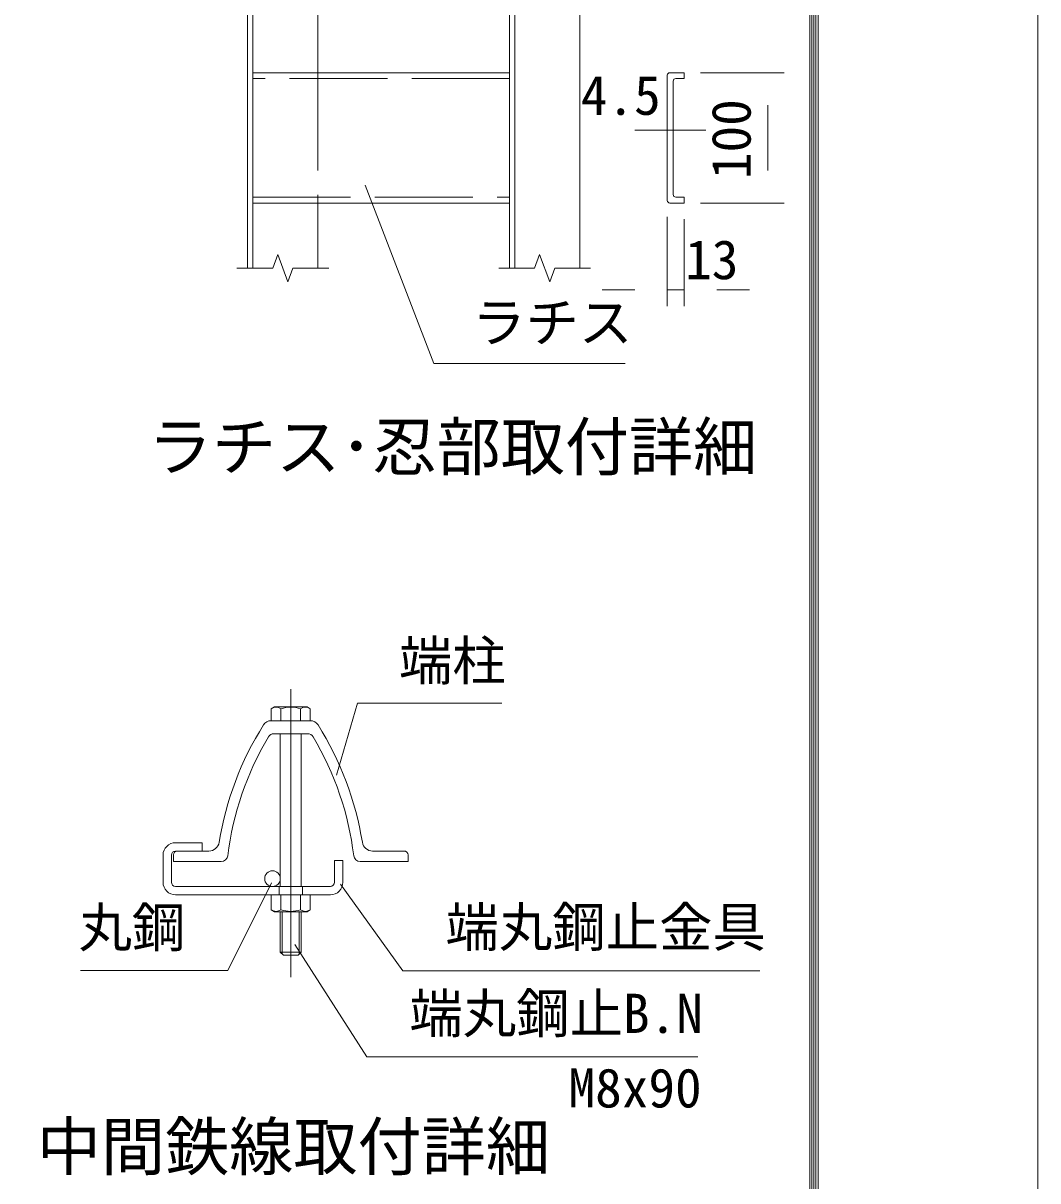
# Model space of a CAD drawing. Units: millimetres, scale not verified. Extents: x -10500 to 10500, y -7425 to 7425.
# Drawn here: x 7385 to 10500, y -1081 to 2472 of the extents above; entities that cross this region are included whole.
import ezdxf
from ezdxf.enums import TextEntityAlignment as Align

# ---------------------------------------------------------------- set-up
doc = ezdxf.new("R2010")
doc.units = ezdxf.units.MM
doc.header["$LTSCALE"] = 50
doc.linetypes.add('DASHED', pattern=[7.5, 6, -1.5])
doc.linetypes.add('USER1', pattern=[50.8, 31.75, -6.35, 6.35, -6.35])
for name, color, linetype, lineweight in [('0-1_D-STR1', 1, 'Continuous', 18), ('0-2_D-STR-DIM', 7, 'Continuous', 9), ('0-6_D-STR3', 3, 'Continuous', 13), ('0-7_D-BMK', 2, 'USER1', 13), ('0-8_D-STR-TXT', 7, 'Continuous', 9), ('0-B_D-TTL', 7, 'Continuous', 9)]:
    doc.layers.add(name, color=color, linetype=linetype, lineweight=lineweight)
doc.layers.add('0-9_D-TTL-TXT', color=7, linetype='Continuous')
doc.styles.add('ＭＳ ゴシック', font='')
doc.styles.get('ＭＳ ゴシック').set_extended_font_data('MS Gothic')

msp = doc.modelspace()

# ---------------------------------------------------------------- linework, layer by layer
at = {"layer": '0-1_D-STR1'}
for p, q in [((8073.8, 1720.23), (8073.8, 2520.23)), ((8089.8, 1720.23), (8089.8, 2520.23)), ((8289.8, 2320.23), (8289.8, 2520.23)), ((8877.8, 1720.23), (8877.8, 2520.23)), ((8893.8, 1720.23), (8893.8, 2520.23)), ((9093.8, 1720.23), (9093.8, 2520.23)), ((8877.8, 2320.23), (8089.8, 2320.23)), ((9362.22, 1928.23), (9362.22, 2312.23)), ((9370.22, 2320.23), (9414.22, 2320.23)), ((9414.22, 2320.23), (9414.22, 2302.23)), ((9380.22, 1946.23), (9380.22, 2294.23)), ((9388.22, 2302.23), (9414.22, 2302.23)), ((8089.8, 1920.23), (8877.8, 1920.23)), ((8289.8, 1720.23), (8289.8, 1920.23)), ((9414.22, 1920.23), (9370.22, 1920.23)), ((9414.22, 1938.23), (9388.22, 1938.23)), ((9414.22, 1938.23), (9414.22, 1920.23)), ((8146.15, 331.25), (8266.24, 331.25)), ((8154.66, 291.25), (8257.74, 291.25)), ((7954.8, -68.75), (7858.2, -68.75)), ((8457.6, -68.75), (8554.2, -68.75)), ((7846.2, -100.75), (7846.2, -80.75)), ((7846.2, -100.75), (7846.2, -80.75)), ((7993.03, -100.75), (7846.2, -100.75)), ((8419.37, -100.75), (8566.2, -100.75)), ((8566.2, -100.75), (8566.2, -80.75))]:
    msp.add_line(p, q, dxfattribs=at)
at = {"layer": '0-1_D-STR1', "linetype": 'DASHED'}
for p, q in [((8289.8, 2320.23), (8289.8, 1920.23)), ((8877.8, 2302.23), (8089.8, 2302.23)), ((8089.8, 1938.23), (8877.8, 1938.23))]:
    msp.add_line(p, q, dxfattribs=at)
at = {"layer": '0-1_D-STR1'}
for centre, radius, start, end in [((9370.22, 2312.23), 8, 90, 180), ((9388.22, 2294.23), 8, 90, 180), ((9370.22, 1928.23), 8, 180, 270), ((9388.22, 1946.23), 8, 180, 270), ((8146.15, 303.25), 28, 90, 147.73028), ((8266.24, 303.25), 28, 32.26972, 90), ((8934.2, -194.35), 960, 147.73028, 170.85863), ((8154.66, 271.25), 20, 90, 149.15113), ((8257.74, 271.25), 20, 30.84887, 90), ((7478.2, -194.35), 960, 9.14137, 32.26972), ((8934.2, -194.35), 928, 149.15113, 173.11764), ((7478.2, -194.35), 928, 6.88236, 30.84887), ((7858.2, -80.75), 12, 90, 180), ((7954.8, -36.75), 32, 270, 350.85863), ((8457.6, -36.75), 32, 189.14137, 270), ((8554.2, -80.75), 12, 0, 90), ((7993.03, -80.75), 20, 270, 353.11764), ((8419.37, -80.75), 20, 186.88236, 270)]:
    msp.add_arc(centre, radius, start, end, dxfattribs=at)
at = {"layer": '0-2_D-STR-DIM'}
for p, q in [((9464.22, 2320.23), (9721.26, 2320.23)), ((9671.26, 2220.23), (9671.26, 2020.23)), ((9380.22, 2193.59), (9380.22, 2194.34)), ((9362.22, 2144.34), (9262.22, 2144.34)), ((9380.22, 2144.34), (9362.22, 2144.34)), ((9380.22, 2144.34), (9480.22, 2144.34)), ((9464.22, 1920.23), (9721.26, 1920.23)), ((9362.22, 1878.23), (9362.22, 1603.53)), ((9414.22, 1870.23), (9414.22, 1603.53)), ((8166.41, 1762.51), (8151.02, 1720.23)), ((8197.19, 1677.94), (8166.41, 1762.51)), ((8970.41, 1762.51), (8955.02, 1720.23)), ((9001.19, 1677.94), (8970.41, 1762.51)), ((8040.8, 1720.23), (8151.02, 1720.23)), ((8212.59, 1720.23), (8197.19, 1677.94)), ((8212.59, 1720.23), (8322.8, 1720.23)), ((8844.8, 1720.23), (8955.02, 1720.23)), ((9016.59, 1720.23), (9001.19, 1677.94)), ((9016.59, 1720.23), (9126.8, 1720.23)), ((9262.22, 1653.53), (9162.22, 1653.53)), ((9362.22, 1653.53), (9414.22, 1653.53)), ((9514.22, 1653.53), (9614.22, 1653.53))]:
    msp.add_line(p, q, dxfattribs=at)
at = {"layer": '0-6_D-STR3'}
for p, q in [((8155.8, 373.65), (8146.15, 368.08)), ((8146.15, 331.25), (8146.15, 368.08)), ((8256.6, 373.65), (8155.8, 373.65)), ((8176.18, 331.25), (8176.18, 368.08)), ((8236.22, 331.25), (8236.22, 368.08)), ((8256.6, 373.65), (8266.24, 368.08)), ((8266.24, 331.25), (8266.24, 368.08)), ((8266.24, 331.25), (8146.15, 331.25)), ((8174.2, 291.25), (8174.2, -177.55)), ((8238.2, 291.25), (8238.2, -177.55)), ((7852.6, -43.15), (7934.2, -43.15)), ((7852.6, -68.75), (7934.2, -68.75)), ((7934.2, -43.15), (7934.2, -68.75)), ((7814.2, -81.55), (7814.2, -164.75)), ((7839.8, -81.55), (7839.8, -164.75)), ((8340.6, -97.55), (8340.6, -164.75)), ((8340.6, -97.55), (8366.2, -97.55)), ((8366.2, -97.55), (8366.2, -164.75)), ((7852.6, -177.55), (8327.8, -177.55)), ((8170.2, -203.1), (8170.2, -177.5)), ((8242.2, -203.1), (8242.2, -177.5)), ((7852.6, -203.15), (8327.8, -203.15)), ((8146.15, -203.15), (8146.15, -249.35)), ((8146.15, -203.15), (8266.24, -203.15)), ((8176.18, -203.15), (8176.18, -249.35)), ((8236.22, -203.15), (8236.22, -249.35)), ((8266.24, -203.15), (8266.24, -249.35)), ((8146.15, -249.35), (8156.2, -255.15)), ((8156.2, -255.15), (8256.2, -255.15)), ((8174.2, -255.15), (8174.2, -379.15)), ((8180.2, -255.15), (8180.2, -385.15)), ((8232.2, -255.15), (8232.2, -385.15)), ((8238.2, -255.15), (8238.2, -379.15)), ((8266.24, -249.35), (8256.2, -255.15)), ((8174.2, -379.15), (8183.8, -388.75)), ((8238.2, -379.15), (8174.2, -379.15)), ((8228.6, -388.75), (8183.8, -388.75)), ((8238.2, -379.15), (8228.6, -388.75))]:
    msp.add_line(p, q, dxfattribs=at)
msp.add_circle((8150.2, -153.55), 24, dxfattribs=at)
for centre, radius, start, end in [((8161.16, 346.14), 26.58, 55.61585, 124.38415), ((8206.2, 273.37), 99.36, 72.4121, 107.5879), ((8251.23, 346.14), 26.58, 55.61585, 124.38415), ((7852.6, -81.55), 38.4, 90, 180), ((7852.6, -81.55), 12.8, 90, 180), ((7852.6, -164.75), 38.4, 180, 270), ((7852.6, -164.75), 12.8, 180, 270), ((8327.8, -164.75), 12.8, 270, 0), ((8327.8, -164.75), 38.4, 270, 0), ((8161.16, -227.42), 26.58, 235.61585, 304.38416), ((8206.2, -154.64), 99.36, 252.4121, 287.5879), ((8251.23, -227.42), 26.58, 235.61586, 304.38414)]:
    msp.add_arc(centre, radius, start, end, dxfattribs=at)
at = {"layer": '0-7_D-BMK'}
msp.add_line((8206.2, 428.25), (8206.2, -456.35), dxfattribs=at)
at = {"layer": '0-8_D-STR-TXT'}
for points in [[(9233.25, 1427.26), (8645.92, 1427.26), (8435.06, 1974.99)], [(8854.38, 385.02), (8411.08, 385.02), (8346.59, 164.31)], [(7560.35, -435.48), (8012.53, -435.48), (8147.39, -166.33)], [(9646.27, -436.43), (8550.69, -436.43), (8359.21, -170.25)], [(9455.6, -700.99), (8439.96, -700.99), (8218.92, -355.5)]]:
    msp.add_lwpolyline(points, dxfattribs=at)
at = {"layer": '0-B_D-TTL', "color": 2, "lineweight": 18}
msp.add_lwpolyline([(-10500, 7425), (10500, 7425), (10500, -7425), (-10500, -7425)], close=True, dxfattribs=at)
at = {"layer": '0-B_D-TTL'}
for points in [[(-9825, 6875), (9825, 6875), (9825, -6875), (-9825, -6875)], [(-9818.75, 6868.75), (9818.75, 6868.75), (9818.75, -6868.75), (-9818.75, -6868.75)], [(-9812.5, 6862.5), (9812.5, 6862.5), (9812.5, -6862.5), (-9812.5, -6862.5)], [(-9806.25, 6856.25), (9806.25, 6856.25), (9806.25, -6856.25), (-9806.25, -6856.25)], [(-9800, 6850), (9800, 6850), (9800, -6850), (-9800, -6850)]]:
    msp.add_lwpolyline(points, close=True, dxfattribs=at)

# ---------------------------------------------------------------- texts
at = {"layer": '0-2_D-STR-DIM', "style": 'ＭＳ ゴシック'}
for s, p in [('4.5', (9096.8, 2154.75)), ('13', (9416.96, 1650.33))]:
    msp.add_text(s, height=120.2, dxfattribs=at).set_placement(p, align=Align.BOTTOM_LEFT)
msp.add_text('100', height=120.2, rotation=90, dxfattribs=at).set_placement((9654.39, 1993.6), align=Align.BOTTOM_LEFT)
at = {"layer": '0-8_D-STR-TXT', "style": 'ＭＳ ゴシック'}
for s, p in [('ラチス', (8763.08, 1457.45)), ('端柱', (8538.39, 419.34)), ('丸鋼', (7554.64, -399.57)), ('端丸鋼止金具', (8681.17, -398.3)), ('端丸鋼止B.N', (8570.45, -663.18)), ('M8x90', (9058.98, -892))]:
    msp.add_text(s, height=120.2, dxfattribs=at).set_placement(p, align=Align.BOTTOM_LEFT)
at = {"layer": '0-9_D-TTL-TXT', "style": 'ＭＳ ゴシック'}
for s, p in [('ラチス･忍部取付詳細', (7767.5, 1056.64)), ('中間鉄線取付詳細', (7426.5, -1091.3))]:
    msp.add_text(s, height=144.4, dxfattribs=at).set_placement(p, align=Align.BOTTOM_LEFT)

doc.saveas('drawing.dxf')
